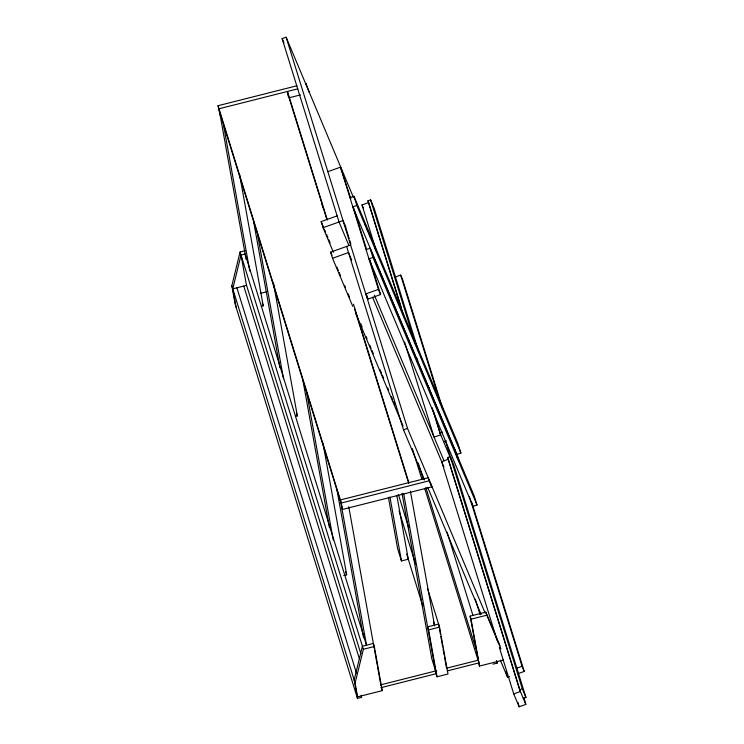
<?xml version="1.0" encoding="UTF-8"?>
<svg xmlns="http://www.w3.org/2000/svg" width="744" height="744" viewBox="0 0 744 744"><rect width="100%" height="100%" fill="white"/><g stroke="black" fill="none" stroke-linecap="round" stroke-linejoin="round"><path stroke-width="1.12" d="M361.203 695.203L361.584 697.37L357.483 698.411L235.141 304.166L231.84 285.789L240.07 251.993L245.548 250.607M236.09 307.226L232.788 288.839L241.019 255.043L245.129 254.002L366.513 645.188M357.483 698.411L354.172 680.025L362.412 646.229L373.367 643.458L374.316 646.517L382.249 690.637L357.604 696.868L355.121 683.076L363.36 649.289L240.07 251.993M348.917 245.511L339.032 221.991L282.134 38.623L286.124 37.2L353.409 197.272M327.853 171.669L340.492 167.158L350.87 198.741M349.978 197.718L353.977 196.286L458.044 443.861L460.889 453.031L456.89 454.454L352.823 206.888L356.822 205.456L460.889 453.031M403.983 316.963L367.945 200.833L370.605 199.885L374.213 208.478L418.835 352.256M376.427 251.379L362.012 204.925L368.661 202.554L401.267 307.625M333.396 252.29L323.054 227.692L321.157 221.582L337.134 215.881M323.054 227.692L343.021 220.568L345.718 226.967M352.758 306.37L332.54 258.261L330.643 252.142L350.61 245.018M332.54 258.261L348.508 252.551L351.661 260.037M366.104 249.668L370.094 248.245L474.161 495.811L477.006 504.981L473.017 506.413L368.95 258.838L372.939 257.415L477.006 504.981M395.399 276.982L400.672 275.094L402.839 280.256L442.727 408.8M380.593 294.559L378.426 289.397L365.778 293.917L367.954 299.069L380.593 294.559L369.666 259.312M346.62 246.441L403.518 429.809L407.507 428.386L485.107 612.991M432.125 407.656L440.011 433.092L442.68 432.143M443.629 441.694L446.288 440.746M499.326 647.457L513.741 693.91L519.163 706.8L525.813 704.419L519.675 689.809L447.6 457.541L450.26 456.593L453.877 465.195L525.952 697.454L523.292 698.402M516.782 668.159L522.056 666.28L524.222 671.441L517.898 673.701M500.405 660.309L507.585 677.384L509.584 676.668M519.675 689.809L522.335 688.86L525.952 697.454M513.741 693.91L520.4 691.529L448.325 459.262L441.666 461.643L497.615 641.923M220.159 115.208L218.048 105.713L296.912 85.774M297.86 88.834L218.996 108.773L246.124 259.517M289.342 97.715L300.502 94.897M232.788 288.839L246.673 285.333M260.223 293.434L266.966 291.732M261.256 306.361L263.218 305.868L239.587 174.552M295.396 416.38L297.349 415.887L273.318 282.283M342.491 509.445L341.329 503.009L429.204 480.791L431.762 486.874L342.491 509.445L341.543 506.385M343.728 575.549L346.667 574.805L323.036 443.489M388.405 497.345L397.649 548.728L401.444 560.957L408.289 559.228L396.784 495.281M503.344 660.03L479.48 666.057L470.096 616.125L485.86 612.135L500.005 645.792M439.546 627.136L447.981 674.018L437.026 676.789L428.591 629.908L439.546 627.136L427.595 588.625M479.48 666.057L471.045 619.175L486.809 615.195L500.954 648.842M363.36 649.289L374.316 646.517M380.491 684.908L436.672 670.697M446.781 668.149L478.243 660.188M380.984 687.661L436.04 673.748L403.741 493.988M447.284 670.902L478.745 662.951M493.049 664.141L497.159 663.099L496.769 660.932M367.945 200.833L368.745 202.74M362.012 204.925L363.258 207.902M364.737 223.423L366.067 226.595M366.959 228.696L368.289 231.868M369.173 233.979L370.503 237.141M374.492 246.636L375.822 249.798M282.134 38.623L283.92 42.892M440.011 433.092L451.58 460.601L445.405 440.718M447.6 457.541L448.409 459.457M374.418 295.266L444.056 460.917M372.586 297.302L443.908 466.972M321.157 221.582L323.408 226.929M324.3 229.068L325.649 232.277M326.551 234.416L327.899 237.624M328.802 239.763L330.15 242.972M330.643 252.142L331.991 255.35M336.93 267.115L338.278 270.323M339.18 272.462L340.529 275.671M344.574 285.287L345.476 287.426M348.173 293.843L349.522 297.051M360.756 323.779L362.105 326.988M366.15 336.613L367.043 338.752M369.74 345.16L371.089 348.369M371.991 350.508L373.339 353.716M380.082 369.759L381.43 372.958M382.323 375.097L383.672 378.305M387.717 387.931L388.619 390.07M391.316 396.487L392.665 399.695M393.567 401.834L394.915 405.034M355.911 313.856L403.099 426.117M403.518 429.809L424.601 479.964M427.735 487.432L481.117 614.423M456.258 452.417L458.89 460.889M471.612 501.893L524.222 671.441M400.672 275.094L440.56 403.648M454.314 447.972L457.411 457.951M469.445 496.732L522.056 666.28M370.605 199.885L415.217 343.663M428.609 386.796L429.288 389.01M450.26 456.593L522.335 688.86M417.059 358.496L417.747 360.71M433.185 410.483L440.736 434.812L434.078 437.193L404.569 342.073M505.874 671.86L507.585 677.384M485.86 612.135L486.809 615.195M353.977 196.286L356.822 205.456M370.094 248.245L372.939 257.415M496.471 660.886L497.159 663.099M475.304 599.208L480.113 614.721M353.939 208.655L366.587 249.407M340.492 167.158L378.426 289.397M447.135 532.23L472.924 615.344M309.43 92.637L305.923 83.495L306.872 86.555M430.813 483.823L431.762 486.874M429.204 480.791L428.256 477.741L340.38 499.949L366.56 645.448M470.096 616.125L471.045 619.175M345.058 225.283L349.159 238.499M349.838 240.703L350.861 244.004M366.587 294.671L367.954 299.069M286.124 37.2L407.507 428.386M418.277 463.038L423.438 479.666M425.847 487.422L476.048 649.214M412.353 448.586L421.988 479.61M424.731 488.483L478.039 660.244M287.472 91.456L327.36 220.01M353.493 304.231L408.856 482.642M287.965 94.218L326.821 219.443M354.674 309.206L408.716 483.368M398.366 494.425L408.679 527.673M399.072 510.979L415.58 564.175M433.454 621.798L434.487 625.127M406.67 553.992L422.825 606.081M428.591 629.908L427.642 626.857L438.597 624.086L439.007 626.374M435.584 670.976L431.79 658.756L402.002 493.179M436.077 673.739L437.026 676.789M218.048 105.713L341.329 503.009M219.499 111.526L340.882 502.712M262.269 302.808L263.218 305.868M296.4 412.827L297.349 415.887M345.718 571.745L346.667 574.805M381.3 687.577L382.249 690.637M360.887 653.818L246.376 284.794L241.223 256.15M243.744 286.068L359.622 659.528M236.89 287.798L356.562 673.441M231.84 285.789L355.121 683.076M356.655 693.808L357.604 696.868M524.046 697.881L525.813 704.419M517.982 702.438L519.163 706.8M439.416 628.606L440.448 634.372M440.839 636.529L442.717 646.955M443.08 648.973L444.149 654.952M444.503 656.896L446.539 668.205M410.381 491.114L434.626 625.853M389.94 497.011L401.444 560.957M322.106 204.237L322.719 207.66M287.63 92.377L288.579 97.641M348.75 506.692L374.232 648.284M374.585 650.247L377.227 664.95M377.515 666.55L380.891 685.317M337.088 490.482L363.593 637.794M306.742 392.692L333.247 539.995M302.947 380.463L329.453 527.766M257.424 233.774L283.52 378.789M253.63 221.545L279.93 367.713M223.284 123.755L249.789 271.058"/></g></svg>
